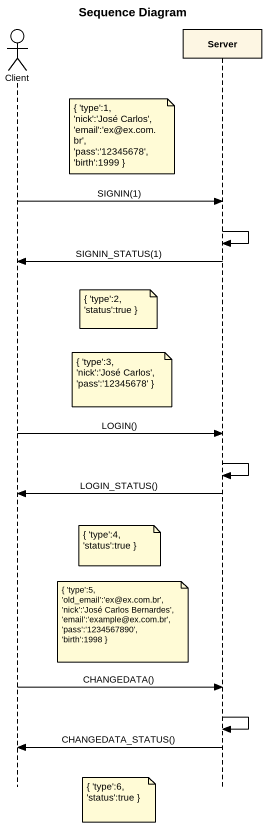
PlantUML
@startuml
title Sequence Diagram
hide footbox
actor Client
participant Server

note left of Server
  { 'type':1,
  ~'nick':'José Carlos',
  ~'email':'ex@ex.com.br',
  ~'pass':'12345678',
  ~'birth':1999 }
end note
Client -> Server : SIGNIN(1)
Server -> Server
Server -> Client : SIGNIN_STATUS(1)
note right of Client
  { 'type':2,
  ~'status':true }
end note
note left of Server
  { 'type':3,
  ~'nick':'José Carlos',
  ~'pass':'12345678' }
end note
Client -> Server : LOGIN()
Server -> Server
Server -> Client : LOGIN_STATUS()
note right of Client
  { 'type':4,
  ~'status':true }
end note
note left of Server
  { 'type':5,
  ~'old_email':'ex@ex.com.br',
  ~'nick':'José Carlos Bernardes',
  ~'email':'example@ex.com.br',
  ~'pass':'1234567890',
  ~'birth':1998 }
end note
Client -> Server : CHANGEDATA()
Server -> Server
Server -> Client : CHANGEDATA_STATUS()
note right of Client
  { 'type':6,
  ~'status':true }
end note
@enduml
